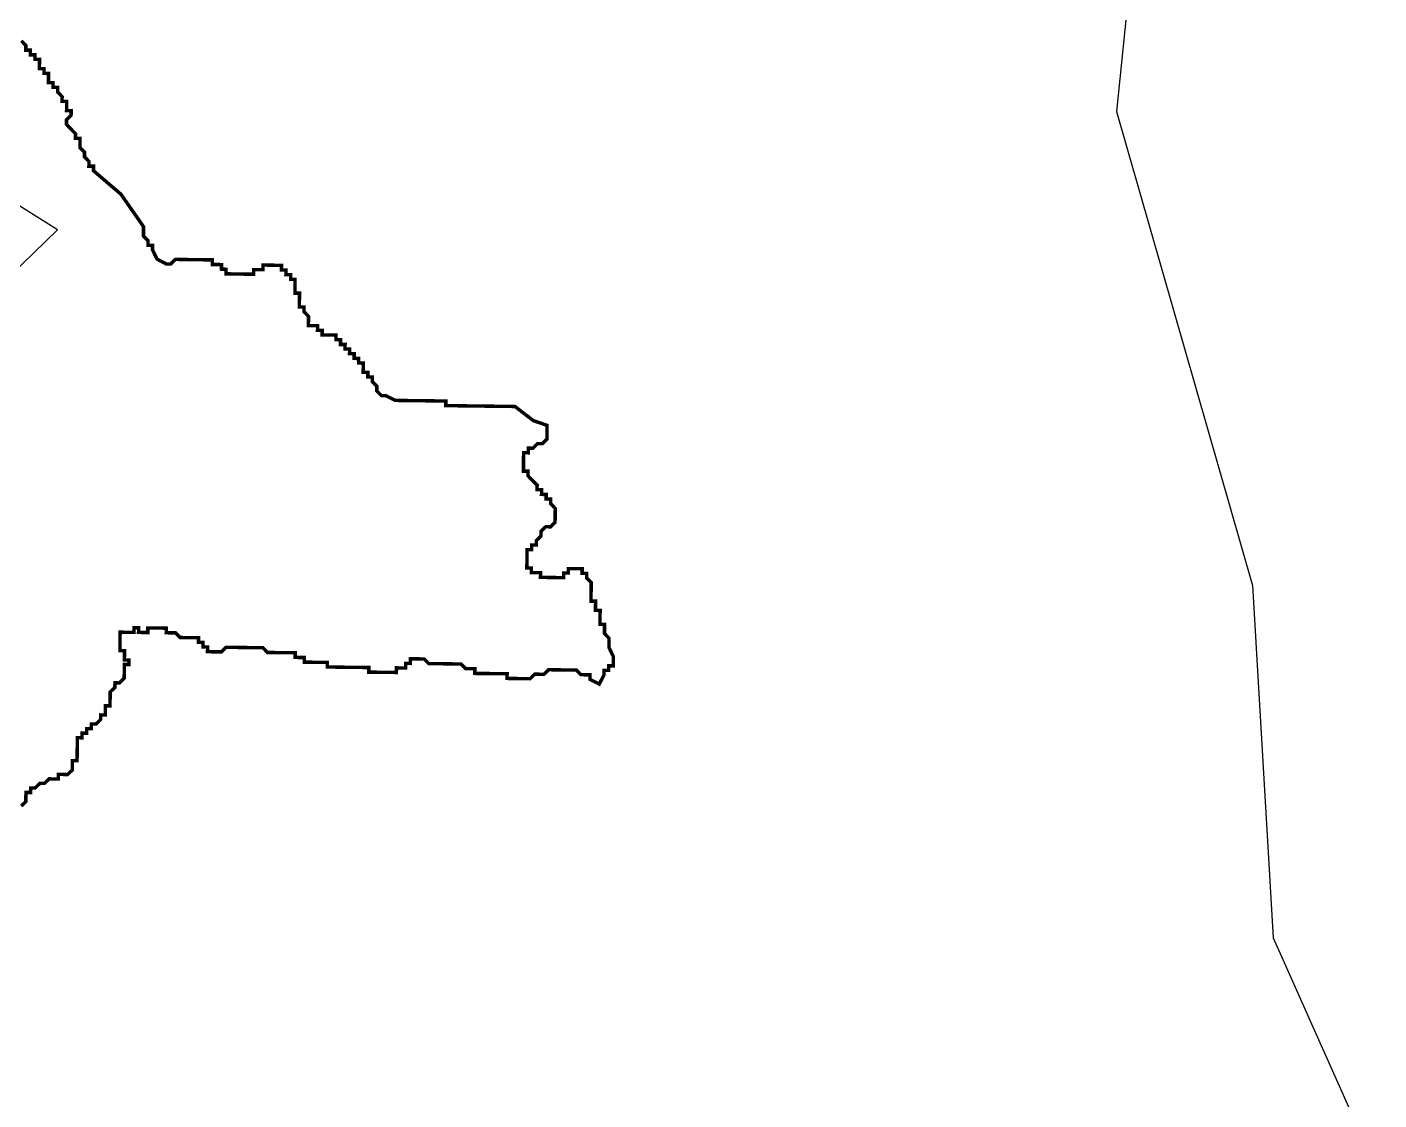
# Model space of a CAD drawing. Header units: metres. Extents: x 259555 to 262666, y 2177299 to 2181346.
# Drawn here: x 261083 to 262245, y 2179414 to 2180337 of the extents above; entities that cross this region are included whole.
import ezdxf

# ---------------------------------------------------------------- set-up
doc = ezdxf.new("R2010")
doc.units = ezdxf.units.M
doc.layers.add('HAZARDS LINE', color=1, linetype='Continuous')
doc.layers.add('village', color=3, linetype='Continuous')

msp = doc.modelspace()

# ---------------------------------------------------------------- linework, layer by layer
at = {"layer": 'HAZARDS LINE', "lineweight": 18}
msp.add_lwpolyline([(261078, 2180324.8, 2.97, 2.97, 0), (261081.9, 2180320.8, 2.97, 2.97, 0), (261081.8, 2180316.8, 2.97, 2.97, 0), (261085.8, 2180316.8, 2.97, 2.97, 0), (261085.8, 2180312.8, 2.97, 2.97, 0), (261089.7, 2180312.8, 2.97, 2.97, 0), (261089.7, 2180308.8, 2.97, 2.97, 0), (261093.6, 2180308.8, 2.97, 2.97, 0), (261093.6, 2180304.8, 2.97, 2.97, 0), (261093.5, 2180300.8, 2.97, 2.97, 0), (261097.5, 2180300.8, 2.97, 2.97, 0), (261097.5, 2180296.8, 2.97, 2.97, 0), (261101.4, 2180296.8, 2.97, 2.97, 0), (261101.4, 2180292.8, 2.97, 2.97, 0), (261101.3, 2180288.8, 2.97, 2.97, 0), (261105.3, 2180288.8, 2.97, 2.97, 0), (261105.2, 2180284.8, 2.97, 2.97, 0), (261109.2, 2180284.8, 2.97, 2.97, 0), (261109.2, 2180280.8, 2.97, 2.97, 0), (261113.1, 2180276.8, 2.97, 2.97, 0), (261113, 2180272.8, 2.97, 2.97, 0), (261117, 2180272.8, 2.97, 2.97, 0), (261117, 2180268.8, 2.97, 2.97, 0), (261116.9, 2180264.8, 2.97, 2.97, 0), (261120.9, 2180264.8, 2.97, 2.97, 0), (261120.8, 2180260.8, 2.97, 2.97, 0), (261116.8, 2180256.9, 2.97, 2.97, 0), (261116.8, 2180253, 2.97, 2.97, 0), (261120.7, 2180248.9, 2.97, 2.97, 0), (261124.6, 2180244.9, 2.97, 2.97, 0), (261124.5, 2180241, 2.97, 2.97, 0), (261128.5, 2180240.9, 2.97, 2.97, 0), (261128.5, 2180236.9, 2.97, 2.97, 0), (261128.4, 2180233, 2.97, 2.97, 0), (261132.3, 2180229, 2.97, 2.97, 0), (261132.3, 2180225, 2.97, 2.97, 0), (261136.2, 2180221, 2.97, 2.97, 0), (261136.1, 2180217, 2.97, 2.97, 0), (261140.1, 2180217, 2.97, 2.97, 0), (261140.1, 2180213, 2.97, 2.97, 0), (261163.6, 2180192.9, 2.97, 2.97, 0), (261183.1, 2180164.9, 2.97, 2.97, 0), (261183.1, 2180160.9, 2.97, 2.97, 0), (261183, 2180156.9, 2.97, 2.97, 0), (261186.9, 2180152.9, 2.97, 2.97, 0), (261186.9, 2180149, 2.97, 2.97, 0), (261190.8, 2180148.9, 2.97, 2.97, 0), (261190.8, 2180144.9, 2.97, 2.97, 0), (261194.7, 2180137, 2.97, 2.97, 0), (261202.5, 2180132.9, 2.97, 2.97, 0), (261206.5, 2180132.9, 2.97, 2.97, 0), (261210.5, 2180136.8, 2.97, 2.97, 0), (261214.5, 2180136.7, 2.97, 2.97, 0), (261218.4, 2180136.7, 2.97, 2.97, 0), (261222.4, 2180136.6, 2.97, 2.97, 0), (261226.4, 2180136.6, 2.97, 2.97, 0), (261230.3, 2180136.5, 2.97, 2.97, 0), (261238.3, 2180136.4, 2.97, 2.97, 0), (261242.2, 2180136.4, 2.97, 2.97, 0), (261242.2, 2180132.4, 2.97, 2.97, 0), (261246.2, 2180132.4, 2.97, 2.97, 0), (261250.1, 2180132.3, 2.97, 2.97, 0), (261250.1, 2180128.4, 2.97, 2.97, 0), (261254, 2180128.3, 2.97, 2.97, 0), (261254, 2180124.3, 2.97, 2.97, 0), (261258, 2180124.3, 2.97, 2.97, 0), (261261.9, 2180124.2, 2.97, 2.97, 0), (261265.9, 2180124.2, 2.97, 2.97, 0), (261269.9, 2180124.1, 2.97, 2.97, 0), (261273.8, 2180124.1, 2.97, 2.97, 0), (261277.8, 2180124.1, 2.97, 2.97, 0), (261277.8, 2180128, 2.97, 2.97, 0), (261281.8, 2180128, 2.97, 2.97, 0), (261285.8, 2180127.9, 2.97, 2.97, 0), (261285.8, 2180131.9, 2.97, 2.97, 0), (261293.7, 2180131.8, 2.97, 2.97, 0), (261297.7, 2180131.7, 2.97, 2.97, 0), (261301.7, 2180131.7, 2.97, 2.97, 0), (261301.6, 2180127.7, 2.97, 2.97, 0), (261305.6, 2180127.7, 2.97, 2.97, 0), (261305.5, 2180123.7, 2.97, 2.97, 0), (261309.5, 2180123.7, 2.97, 2.97, 0), (261309.5, 2180119.7, 2.97, 2.97, 0), (261313.4, 2180119.6, 2.97, 2.97, 0), (261313.4, 2180115.7, 2.97, 2.97, 0), (261313.3, 2180111.7, 2.97, 2.97, 0), (261313.3, 2180107.7, 2.97, 2.97, 0), (261317.2, 2180107.7, 2.97, 2.97, 0), (261317.1, 2180099.8, 2.97, 2.97, 0), (261317.1, 2180095.8, 2.97, 2.97, 0), (261321.1, 2180095.8, 2.97, 2.97, 0), (261321, 2180091.8, 2.97, 2.97, 0), (261324.9, 2180087.8, 2.97, 2.97, 0), (261324.9, 2180083.8, 2.97, 2.97, 0), (261324.8, 2180079.8, 2.97, 2.97, 0), (261328.8, 2180079.8, 2.97, 2.97, 0), (261332.8, 2180079.7, 2.97, 2.97, 0), (261332.7, 2180075.8, 2.97, 2.97, 0), (261336.7, 2180075.7, 2.97, 2.97, 0), (261336.6, 2180071.8, 2.97, 2.97, 0), (261340.6, 2180071.7, 2.97, 2.97, 0), (261344.6, 2180071.7, 2.97, 2.97, 0), (261348.5, 2180071.6, 2.97, 2.97, 0), (261348.5, 2180067.7, 2.97, 2.97, 0), (261352.4, 2180067.6, 2.97, 2.97, 0), (261352.4, 2180063.6, 2.97, 2.97, 0), (261356.4, 2180063.6, 2.97, 2.97, 0), (261356.3, 2180059.6, 2.97, 2.97, 0), (261360.3, 2180059.6, 2.97, 2.97, 0), (261360.2, 2180055.6, 2.97, 2.97, 0), (261364.2, 2180055.6, 2.97, 2.97, 0), (261364.1, 2180051.6, 2.97, 2.97, 0), (261368.1, 2180051.5, 2.97, 2.97, 0), (261368.1, 2180047.6, 2.97, 2.97, 0), (261372, 2180047.5, 2.97, 2.97, 0), (261372, 2180043.6, 2.97, 2.97, 0), (261371.9, 2180039.6, 2.97, 2.97, 0), (261375.9, 2180039.6, 2.97, 2.97, 0), (261375.9, 2180035.6, 2.97, 2.97, 0), (261379.8, 2180035.5, 2.97, 2.97, 0), (261379.8, 2180031.6, 2.97, 2.97, 0), (261383.7, 2180027.6, 2.97, 2.97, 0), (261383.6, 2180023.6, 2.97, 2.97, 0), (261387.6, 2180019.6, 2.97, 2.97, 0), (261391.5, 2180019.5, 2.97, 2.97, 0), (261399.4, 2180015.5, 2.97, 2.97, 0), (261403.4, 2180015.4, 2.97, 2.97, 0), (261407.3, 2180015.4, 2.97, 2.97, 0), (261411.3, 2180015.3, 2.97, 2.97, 0), (261415.3, 2180015.3, 2.97, 2.97, 0), (261423.2, 2180015.2, 2.97, 2.97, 0), (261427.2, 2180015.1, 2.97, 2.97, 0), (261431.1, 2180015.1, 2.97, 2.97, 0), (261435.1, 2180015, 2.97, 2.97, 0), (261439.1, 2180015, 2.97, 2.97, 0), (261443, 2180014.9, 2.97, 2.97, 0), (261443, 2180011, 2.97, 2.97, 0), (261446.9, 2180010.9, 2.97, 2.97, 0), (261450.9, 2180010.9, 2.97, 2.97, 0), (261454.9, 2180010.8, 2.97, 2.97, 0), (261458.8, 2180010.8, 2.97, 2.97, 0), (261462.8, 2180010.7, 2.97, 2.97, 0), (261466.8, 2180010.7, 2.97, 2.97, 0), (261470.7, 2180010.6, 2.97, 2.97, 0), (261474.7, 2180010.6, 2.97, 2.97, 0), (261478.7, 2180010.5, 2.97, 2.97, 0), (261482.6, 2180010.5, 2.97, 2.97, 0), (261486.6, 2180010.4, 2.97, 2.97, 0), (261490.6, 2180010.4, 2.97, 2.97, 0), (261494.5, 2180010.3, 2.97, 2.97, 0), (261498.5, 2180010.3, 2.97, 2.97, 0), (261502.5, 2180010.2, 2.97, 2.97, 0), (261518.2, 2179998.1, 2.97, 2.97, 0), (261530, 2179994, 2.97, 2.97, 0), (261530, 2179990.1, 2.97, 2.97, 0), (261529.9, 2179986.1, 2.97, 2.97, 0), (261529.9, 2179982.1, 2.97, 2.97, 0), (261525.9, 2179978.2, 2.97, 2.97, 0), (261521.9, 2179978.3, 2.97, 2.97, 0), (261517.9, 2179974.3, 2.97, 2.97, 0), (261513.9, 2179974.4, 2.97, 2.97, 0), (261513.9, 2179970.4, 2.97, 2.97, 0), (261509.9, 2179970.5, 2.97, 2.97, 0), (261509.8, 2179966.5, 2.97, 2.97, 0), (261509.8, 2179962.5, 2.97, 2.97, 0), (261509.8, 2179958.6, 2.97, 2.97, 0), (261509.7, 2179954.6, 2.97, 2.97, 0), (261513.7, 2179954.6, 2.97, 2.97, 0), (261513.6, 2179950.6, 2.97, 2.97, 0), (261517.5, 2179946.6, 2.97, 2.97, 0), (261521.5, 2179942.6, 2.97, 2.97, 0), (261521.4, 2179938.6, 2.97, 2.97, 0), (261525.4, 2179938.6, 2.97, 2.97, 0), (261525.3, 2179934.6, 2.97, 2.97, 0), (261529.3, 2179934.5, 2.97, 2.97, 0), (261529.2, 2179930.6, 2.97, 2.97, 0), (261533.2, 2179930.5, 2.97, 2.97, 0), (261533.2, 2179926.6, 2.97, 2.97, 0), (261537.1, 2179922.5, 2.97, 2.97, 0), (261537, 2179918.6, 2.97, 2.97, 0), (261537, 2179914.6, 2.97, 2.97, 0), (261536.9, 2179910.7, 2.97, 2.97, 0), (261532.9, 2179906.7, 2.97, 2.97, 0), (261528.9, 2179906.8, 2.97, 2.97, 0), (261524.9, 2179902.9, 2.97, 2.97, 0), (261524.9, 2179898.9, 2.97, 2.97, 0), (261520.9, 2179895, 2.97, 2.97, 0), (261520.8, 2179891, 2.97, 2.97, 0), (261516.9, 2179891.1, 2.97, 2.97, 0), (261516.8, 2179887.1, 2.97, 2.97, 0), (261512.8, 2179887.1, 2.97, 2.97, 0), (261512.8, 2179883.2, 2.97, 2.97, 0), (261512.7, 2179879.2, 2.97, 2.97, 0), (261512.7, 2179875.2, 2.97, 2.97, 0), (261512.6, 2179871.3, 2.97, 2.97, 0), (261516.6, 2179871.2, 2.97, 2.97, 0), (261516.6, 2179867.3, 2.97, 2.97, 0), (261520.5, 2179867.2, 2.97, 2.97, 0), (261524.5, 2179867.2, 2.97, 2.97, 0), (261524.4, 2179863.2, 2.97, 2.97, 0), (261528.4, 2179863.2, 2.97, 2.97, 0), (261532.4, 2179863.1, 2.97, 2.97, 0), (261536.3, 2179863.1, 2.97, 2.97, 0), (261540.3, 2179863, 2.97, 2.97, 0), (261544.3, 2179863, 2.97, 2.97, 0), (261544.3, 2179866.9, 2.97, 2.97, 0), (261548.3, 2179866.9, 2.97, 2.97, 0), (261548.3, 2179870.8, 2.97, 2.97, 0), (261552.3, 2179870.8, 2.97, 2.97, 0), (261556.3, 2179870.7, 2.97, 2.97, 0), (261560.2, 2179870.7, 2.97, 2.97, 0), (261560.2, 2179866.7, 2.97, 2.97, 0), (261564.1, 2179866.7, 2.97, 2.97, 0), (261564.1, 2179862.7, 2.97, 2.97, 0), (261568, 2179858.7, 2.97, 2.97, 0), (261568, 2179854.7, 2.97, 2.97, 0), (261567.9, 2179850.8, 2.97, 2.97, 0), (261567.9, 2179846.8, 2.97, 2.97, 0), (261567.8, 2179842.8, 2.97, 2.97, 0), (261571.8, 2179842.8, 2.97, 2.97, 0), (261571.7, 2179838.8, 2.97, 2.97, 0), (261571.7, 2179834.9, 2.97, 2.97, 0), (261575.7, 2179834.8, 2.97, 2.97, 0), (261575.6, 2179830.8, 2.97, 2.97, 0), (261575.6, 2179826.9, 2.97, 2.97, 0), (261575.5, 2179822.9, 2.97, 2.97, 0), (261579.5, 2179822.9, 2.97, 2.97, 0), (261579.4, 2179818.9, 2.97, 2.97, 0), (261579.4, 2179814.9, 2.97, 2.97, 0), (261583.3, 2179810.9, 2.97, 2.97, 0), (261583.2, 2179807, 2.97, 2.97, 0), (261583.2, 2179803, 2.97, 2.97, 0), (261587.1, 2179795, 2.97, 2.97, 0), (261587, 2179787.1, 2.97, 2.97, 0), (261583, 2179787.1, 2.97, 2.97, 0), (261583, 2179783.2, 2.97, 2.97, 0), (261579, 2179783.2, 2.97, 2.97, 0), (261578.9, 2179779.2, 2.97, 2.97, 0), (261574.9, 2179771.4, 2.97, 2.97, 0), (261567, 2179775.4, 2.97, 2.97, 0), (261567, 2179779.4, 2.97, 2.97, 0), (261563.1, 2179779.4, 2.97, 2.97, 0), (261559.1, 2179779.5, 2.97, 2.97, 0), (261555.2, 2179783.5, 2.97, 2.97, 0), (261551.2, 2179783.5, 2.97, 2.97, 0), (261547.3, 2179783.6, 2.97, 2.97, 0), (261543.3, 2179783.6, 2.97, 2.97, 0), (261539.3, 2179783.7, 2.97, 2.97, 0), (261535.4, 2179783.7, 2.97, 2.97, 0), (261531.4, 2179783.8, 2.97, 2.97, 0), (261527.4, 2179779.9, 2.97, 2.97, 0), (261523.4, 2179779.9, 2.97, 2.97, 0), (261519.5, 2179780, 2.97, 2.97, 0), (261515.4, 2179776, 2.97, 2.97, 0), (261511.5, 2179776.1, 2.97, 2.97, 0), (261507.5, 2179776.1, 2.97, 2.97, 0), (261503.6, 2179776.2, 2.97, 2.97, 0), (261499.6, 2179776.2, 2.97, 2.97, 0), (261495.6, 2179776.3, 2.97, 2.97, 0), (261495.7, 2179780.3, 2.97, 2.97, 0), (261491.7, 2179780.3, 2.97, 2.97, 0), (261487.7, 2179780.4, 2.97, 2.97, 0), (261483.8, 2179780.4, 2.97, 2.97, 0), (261479.8, 2179780.5, 2.97, 2.97, 0), (261475.8, 2179780.5, 2.97, 2.97, 0), (261471.9, 2179780.5, 2.97, 2.97, 0), (261467.9, 2179780.6, 2.97, 2.97, 0), (261468, 2179784.6, 2.97, 2.97, 0), (261464, 2179784.6, 2.97, 2.97, 0), (261460, 2179784.7, 2.97, 2.97, 0), (261456.1, 2179788.7, 2.97, 2.97, 0), (261452.1, 2179788.7, 2.97, 2.97, 0), (261448.2, 2179788.8, 2.97, 2.97, 0), (261444.2, 2179788.8, 2.97, 2.97, 0), (261440.3, 2179788.9, 2.97, 2.97, 0), (261436.3, 2179788.9, 2.97, 2.97, 0), (261432.3, 2179789, 2.97, 2.97, 0), (261428.4, 2179789, 2.97, 2.97, 0), (261424.4, 2179793, 2.97, 2.97, 0), (261420.5, 2179793.1, 2.97, 2.97, 0), (261416.5, 2179793.1, 2.97, 2.97, 0), (261412.5, 2179793.2, 2.97, 2.97, 0), (261412.5, 2179789.2, 2.97, 2.97, 0), (261408.5, 2179789.3, 2.97, 2.97, 0), (261408.5, 2179785.3, 2.97, 2.97, 0), (261404.5, 2179785.3, 2.97, 2.97, 0), (261400.6, 2179785.4, 2.97, 2.97, 0), (261400.5, 2179781.4, 2.97, 2.97, 0), (261396.5, 2179781.5, 2.97, 2.97, 0), (261392.6, 2179781.5, 2.97, 2.97, 0), (261388.6, 2179781.6, 2.97, 2.97, 0), (261384.6, 2179781.6, 2.97, 2.97, 0), (261380.7, 2179781.7, 2.97, 2.97, 0), (261376.7, 2179781.7, 2.97, 2.97, 0), (261376.8, 2179785.7, 2.97, 2.97, 0), (261372.8, 2179785.7, 2.97, 2.97, 0), (261368.8, 2179785.8, 2.97, 2.97, 0), (261364.9, 2179785.8, 2.97, 2.97, 0), (261360.9, 2179785.9, 2.97, 2.97, 0), (261356.9, 2179785.9, 2.97, 2.97, 0), (261353, 2179786, 2.97, 2.97, 0), (261349, 2179786, 2.97, 2.97, 0), (261345, 2179786.1, 2.97, 2.97, 0), (261341.1, 2179786.1, 2.97, 2.97, 0), (261341.1, 2179790.1, 2.97, 2.97, 0), (261337.2, 2179790.1, 2.97, 2.97, 0), (261333.2, 2179790.2, 2.97, 2.97, 0), (261329.2, 2179790.2, 2.97, 2.97, 0), (261325.3, 2179790.3, 2.97, 2.97, 0), (261321.3, 2179790.3, 2.97, 2.97, 0), (261321.3, 2179794.3, 2.97, 2.97, 0), (261317.4, 2179794.3, 2.97, 2.97, 0), (261313.4, 2179794.4, 2.97, 2.97, 0), (261313.5, 2179798.4, 2.97, 2.97, 0), (261309.5, 2179798.4, 2.97, 2.97, 0), (261305.5, 2179798.5, 2.97, 2.97, 0), (261301.6, 2179798.5, 2.97, 2.97, 0), (261297.6, 2179798.5, 2.97, 2.97, 0), (261293.6, 2179798.6, 2.97, 2.97, 0), (261289.7, 2179798.6, 2.97, 2.97, 0), (261285.7, 2179802.7, 2.97, 2.97, 0), (261281.8, 2179802.7, 2.97, 2.97, 0), (261277.8, 2179802.8, 2.97, 2.97, 0), (261273.9, 2179802.8, 2.97, 2.97, 0), (261269.9, 2179802.9, 2.97, 2.97, 0), (261265.9, 2179802.9, 2.97, 2.97, 0), (261262, 2179803, 2.97, 2.97, 0), (261258, 2179803, 2.97, 2.97, 0), (261254, 2179803, 2.97, 2.97, 0), (261250, 2179799.1, 2.97, 2.97, 0), (261246, 2179799.2, 2.97, 2.97, 0), (261242.1, 2179799.2, 2.97, 2.97, 0), (261238.1, 2179799.3, 2.97, 2.97, 0), (261238.2, 2179803.2, 2.97, 2.97, 0), (261234.2, 2179803.3, 2.97, 2.97, 0), (261234.2, 2179807.3, 2.97, 2.97, 0), (261230.3, 2179807.3, 2.97, 2.97, 0), (261230.3, 2179811.3, 2.97, 2.97, 0), (261226.4, 2179811.3, 2.97, 2.97, 0), (261222.4, 2179811.4, 2.97, 2.97, 0), (261218.4, 2179811.4, 2.97, 2.97, 0), (261214.5, 2179811.5, 2.97, 2.97, 0), (261210.6, 2179815.5, 2.97, 2.97, 0), (261206.6, 2179815.5, 2.97, 2.97, 0), (261202.6, 2179815.6, 2.97, 2.97, 0), (261202.7, 2179819.5, 2.97, 2.97, 0), (261198.7, 2179819.6, 2.97, 2.97, 0), (261194.7, 2179819.6, 2.97, 2.97, 0), (261190.8, 2179819.7, 2.97, 2.97, 0), (261186.8, 2179819.7, 2.97, 2.97, 0), (261186.8, 2179815.8, 2.97, 2.97, 0), (261182.8, 2179815.8, 2.97, 2.97, 0), (261178.8, 2179815.9, 2.97, 2.97, 0), (261178.9, 2179819.8, 2.97, 2.97, 0), (261174.9, 2179819.9, 2.97, 2.97, 0), (261174.9, 2179815.9, 2.97, 2.97, 0), (261170.9, 2179816, 2.97, 2.97, 0), (261166.9, 2179816, 2.97, 2.97, 0), (261163, 2179816.1, 2.97, 2.97, 0), (261162.9, 2179812.1, 2.97, 2.97, 0), (261162.9, 2179808.1, 2.97, 2.97, 0), (261162.8, 2179804.2, 2.97, 2.97, 0), (261162.8, 2179800.2, 2.97, 2.97, 0), (261166.7, 2179800.1, 2.97, 2.97, 0), (261166.7, 2179796.2, 2.97, 2.97, 0), (261166.6, 2179792.2, 2.97, 2.97, 0), (261170.6, 2179792.2, 2.97, 2.97, 0), (261170.6, 2179788.2, 2.97, 2.97, 0), (261166.6, 2179788.3, 2.97, 2.97, 0), (261166.5, 2179784.3, 2.97, 2.97, 0), (261166.5, 2179780.3, 2.97, 2.97, 0), (261166.4, 2179776.4, 2.97, 2.97, 0), (261162.4, 2179772.4, 2.97, 2.97, 0), (261158.5, 2179772.5, 2.97, 2.97, 0), (261158.4, 2179768.5, 2.97, 2.97, 0), (261154.4, 2179764.6, 2.97, 2.97, 0), (261154.4, 2179760.6, 2.97, 2.97, 0), (261154.3, 2179756.7, 2.97, 2.97, 0), (261154.3, 2179752.7, 2.97, 2.97, 0), (261150.3, 2179752.8, 2.97, 2.97, 0), (261150.2, 2179748.8, 2.97, 2.97, 0), (261150.2, 2179744.8, 2.97, 2.97, 0), (261146.2, 2179744.9, 2.97, 2.97, 0), (261146.2, 2179740.9, 2.97, 2.97, 0), (261142.2, 2179737, 2.97, 2.97, 0), (261138.2, 2179737, 2.97, 2.97, 0), (261138.2, 2179733.1, 2.97, 2.97, 0), (261134.2, 2179733.1, 2.97, 2.97, 0), (261134.1, 2179729.1, 2.97, 2.97, 0), (261130.2, 2179729.2, 2.97, 2.97, 0), (261130.1, 2179725.2, 2.97, 2.97, 0), (261126.2, 2179725.3, 2.97, 2.97, 0), (261126.1, 2179721.3, 2.97, 2.97, 0), (261126.1, 2179717.3, 2.97, 2.97, 0), (261126, 2179713.4, 2.97, 2.97, 0), (261126, 2179709.4, 2.97, 2.97, 0), (261125.9, 2179705.5, 2.97, 2.97, 0), (261122, 2179705.5, 2.97, 2.97, 0), (261121.9, 2179701.5, 2.97, 2.97, 0), (261121.9, 2179697.6, 2.97, 2.97, 0), (261117.8, 2179693.6, 2.97, 2.97, 0), (261113.9, 2179693.7, 2.97, 2.97, 0), (261109.9, 2179693.7, 2.97, 2.97, 0), (261109.9, 2179689.8, 2.97, 2.97, 0), (261105.9, 2179689.8, 2.97, 2.97, 0), (261101.9, 2179689.9, 2.97, 2.97, 0), (261097.9, 2179686, 2.97, 2.97, 0), (261094, 2179686, 2.97, 2.97, 0), (261089.9, 2179682.1, 2.97, 2.97, 0), (261086, 2179682.1, 2.97, 2.97, 0), (261085.9, 2179678.2, 2.97, 2.97, 0), (261082, 2179678.2, 2.97, 2.97, 0), (261081.9, 2179674.3, 2.97, 2.97, 0), (261081.9, 2179670.3, 2.97, 2.97, 0), (261077.9, 2179666.4, 2.97, 2.97, 0)], format="xyseb", dxfattribs=at)
at = {"layer": 'village', "color": 3, "true_color": 0x00ff00}
for points in [[(261013.7, 2180701.4, 0), (261102.8, 2180772.1, 0), (261314.3, 2180981.5, 0), (261307.4, 2180996.5, 0), (261410.9, 2181070, 0), (261445.6, 2181066.7, 0), (261551, 2181005.2, 0), (261643.2, 2180982.7, 0), (261836.7, 2180900.2, 0), (261828.3, 2180847.7, 0), (261855.4, 2180838.7, 0), (261959.4, 2180862, 0), (262011.3, 2180809.1, 0), (262045.4, 2180517.2, 0), (262019.7, 2180264.1, 0), (262136.6, 2179856.2, 0), (262154.2, 2179553, 0), (262245.3, 2179349.3, 0)], [(261068.8, 2180123, 0), (261109.2, 2180162.3, 0), (261069.1, 2180187.4, 0)]]:
    msp.add_polyline3d(points, dxfattribs=at)

doc.saveas('drawing.dxf')
